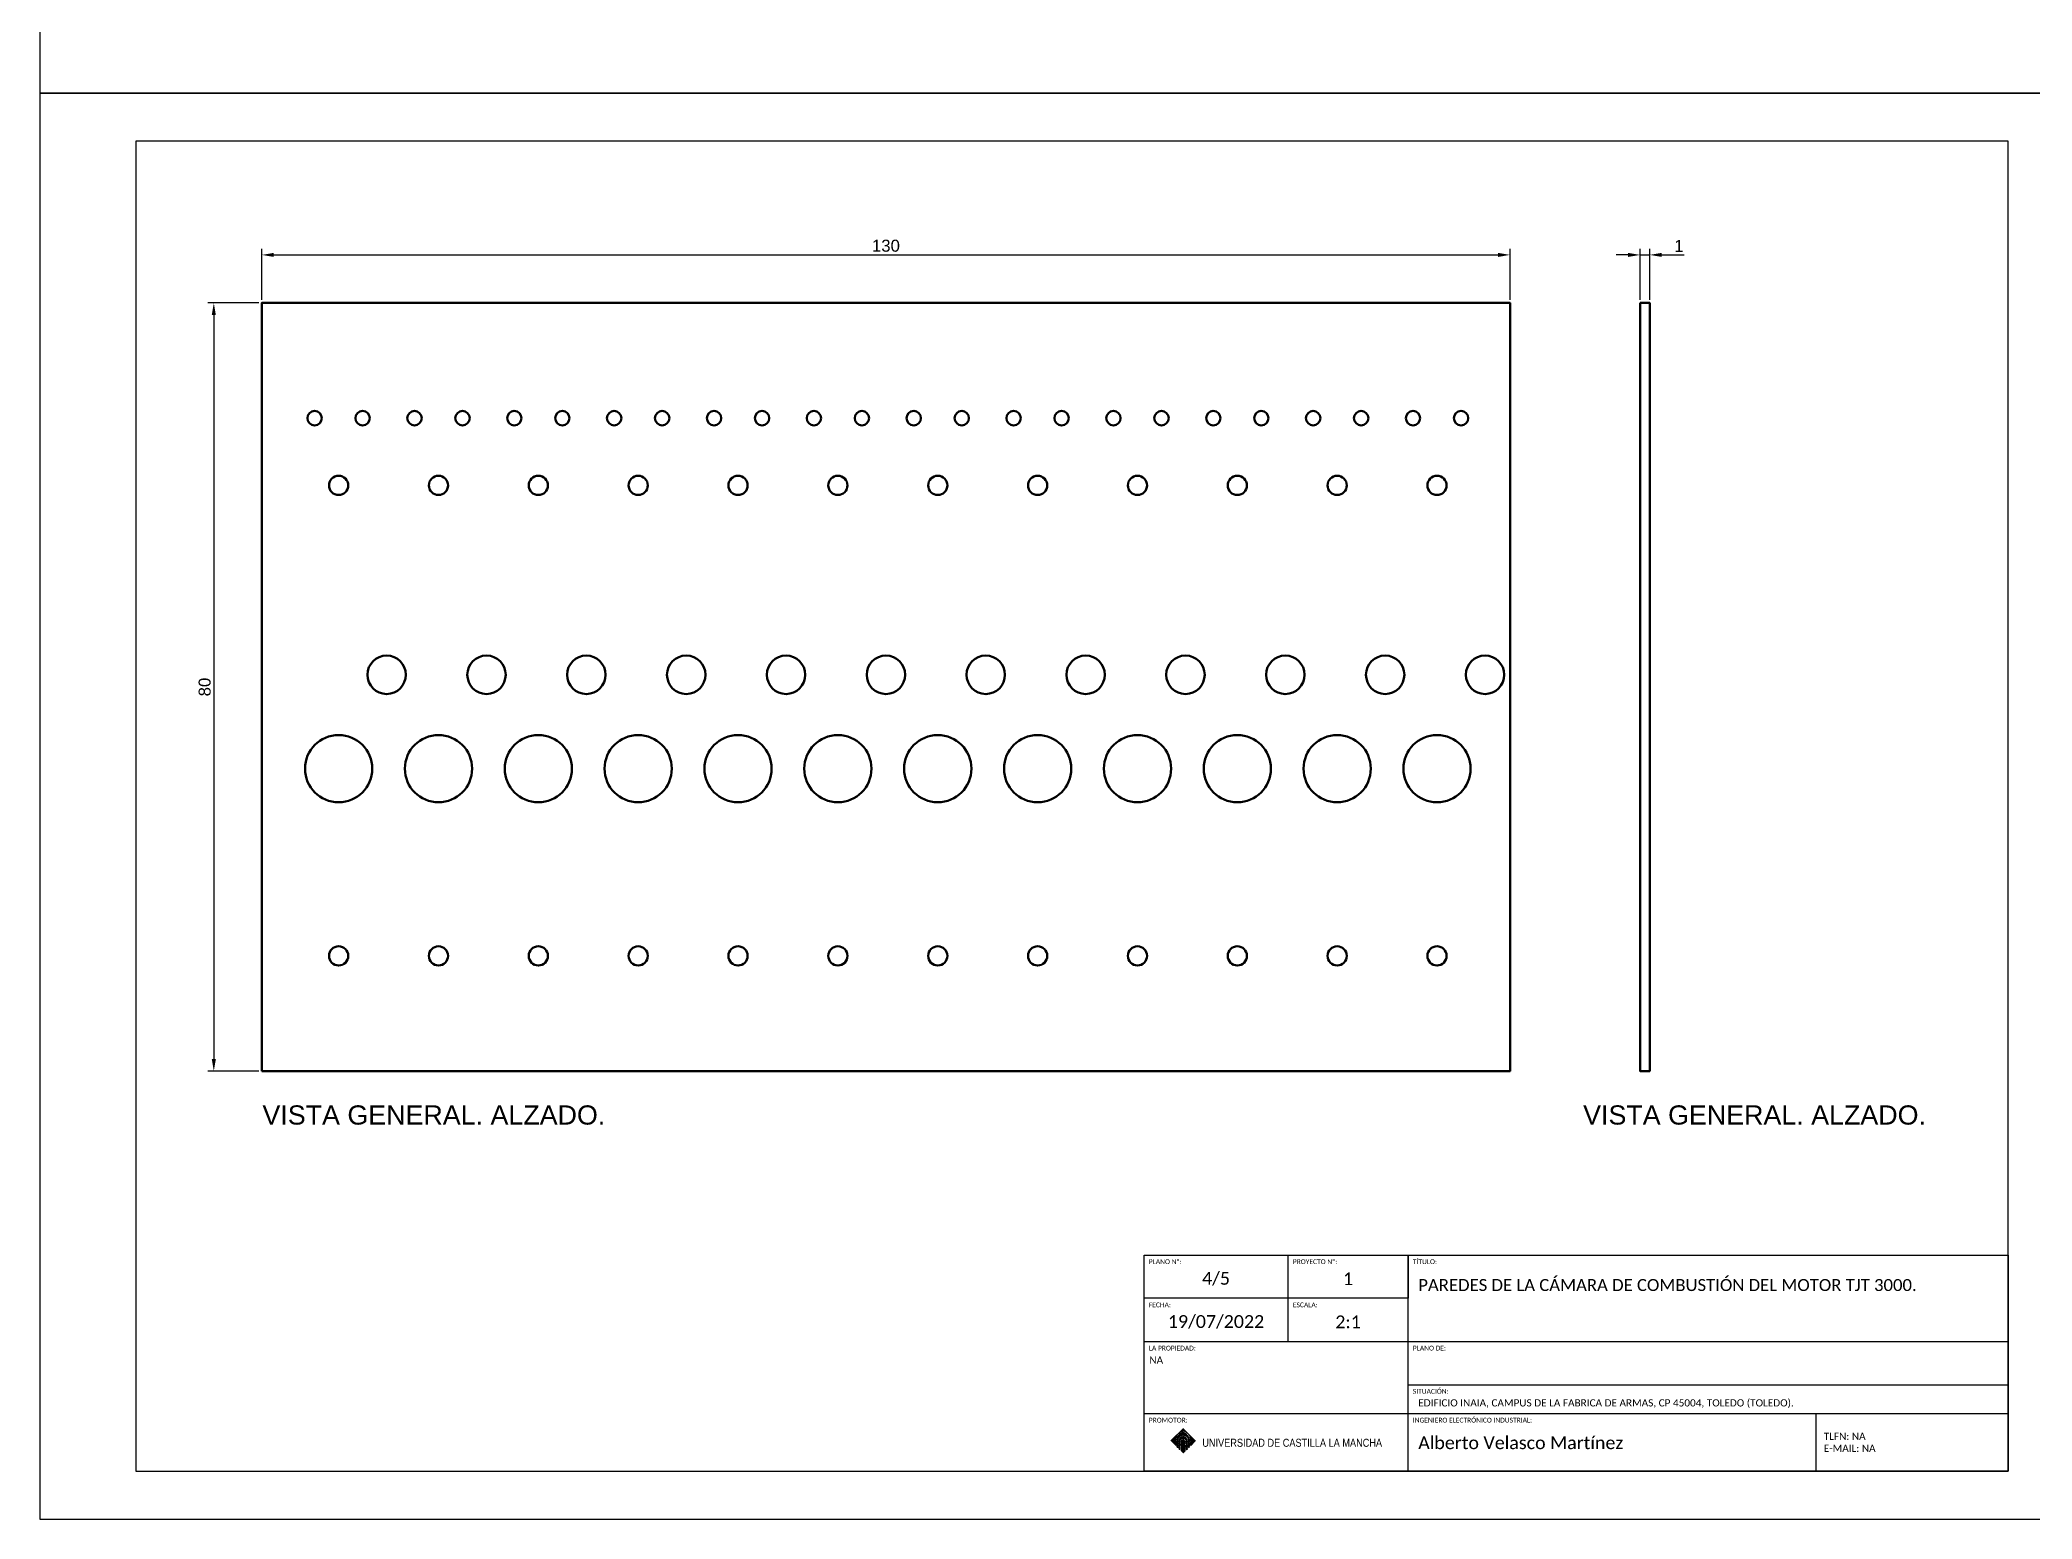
# Model space of a CAD drawing. Header units: millimetres. Extents: x -1265 to -28, y 5 to 1057.
# Drawn here: x -1264.6 to -1057.1, y 5 to 159 of the extents above; entities that cross this region are included whole.
import ezdxf

# ---------------------------------------------------------------- set-up
doc = ezdxf.new("R2010")
doc.units = ezdxf.units.MM
doc.layers.get('0').update_dxf_attribs({"lineweight": 60})
doc.layers.add('00_Leyenda', color=250, linetype='Continuous', lineweight=15)
doc.layers.add('Cotas', color=8, linetype='Continuous', lineweight=20)
for name, color, linetype in [('Cajetin', 7, 'Continuous'), ('Cajetin1', 7, 'Continuous'), ('Hoja', 7, 'Continuous')]:
    doc.layers.add(name, color=color, linetype=linetype)
doc.layers.add('LOGO CLM', color=7, linetype='Continuous', true_color=0xffffff)
doc.styles.add('estilo3', font='gdt.shx')
doc.styles.get("Standard").update_dxf_attribs({"font": 'arial.ttf'})
doc.dimstyles.new('ISO-25', dxfattribs={"dimscale": 0.5, "dimtxt": 2.5, "dimasz": 2.5, "dimexe": 1.25, "dimexo": 0.625, "dimtad": 1, "dimtxsty": 'Standard', "dimcen": 2.5, "dimadec": 0, "dimazin": 0, "dimtfac": 1, "dimtmove": 0, "dimatfit": 3, "dimfxl": 1, "dimarcsym": 0})

# ---------------------------------------------------------------- blocks, each defined once
blk = doc.blocks.new('*U70')
for centre, radius in [((-2.5, 28.125), 0.75), ((2.5, 28.125), 0.75), ((0, 21.125), 1), ((0, -8.375), 3.5), ((0, -27.875), 1)]:
    blk.add_circle(centre, radius)
blk = doc.blocks.new('*U71')
at = {"color": 0, "linetype": 'ByBlock', "lineweight": -2, "transparency": 16777216}
for p in [(0, 0), (10.4, 0), (20.8, 0), (31.2, 0), (41.6, 0), (52, 0), (62.4, 0), (72.8, 0), (83.2, 0), (93.6, 0), (104, 0), (114.4, 0)]:
    blk.add_blockref('*U70', p, dxfattribs=at)
blk = doc.blocks.new('*U72')
blk.add_circle((0, 0), 2)
blk = doc.blocks.new('*U73')
at = {"color": 0, "linetype": 'ByBlock', "lineweight": -2, "transparency": 16777216}
for p in [(0, 0), (10.4, 0), (20.8, 0), (31.2, 0), (41.6, 0), (52, 0), (62.4, 0), (72.8, 0), (83.2, 0), (93.6, 0), (104, 0), (114.4, 0)]:
    blk.add_blockref('*U72', p, dxfattribs=at)
blk = doc.blocks.new('*D75')
at = {"layer": 'Cotas', "color": 0, "lineweight": -2, "transparency": 16777216}
for p, q in [((-1241.5, 131.93), (-1241.5, 137.25)), ((-1111.5, 131.93), (-1111.5, 137.25)), ((-1240.25, 136.62), (-1112.75, 136.62))]:
    blk.add_line(p, q, dxfattribs=at)
at = {"layer": 'Cotas', "color": 0, "transparency": 16777216}
for points in [[(-1240.25, 136.83), (-1240.25, 136.41), (-1241.5, 136.62)], [(-1112.75, 136.83), (-1112.75, 136.41), (-1111.5, 136.62)]]:
    blk.add_solid(points, dxfattribs=at)
at = {"layer": 'Defpoints', "color": 0, "transparency": 16777216}
for p in [(-1111.5, 136.62), (-1241.5, 131.62), (-1111.5, 131.62)]:
    blk.add_point(p, dxfattribs=at)
at = {"layer": 'Cotas', "color": 0, "transparency": 16777216, "insert": (-1176.5, 137.57), "char_height": 1.25, "attachment_point": 5}
blk.add_mtext('130', dxfattribs=at)
blk = doc.blocks.new('*D76')
at = {"layer": 'Cotas', "color": 0, "lineweight": -2, "transparency": 16777216}
for p, q in [((-1241.81, 131.62), (-1247.13, 131.62)), ((-1246.5, 130.37), (-1246.5, 52.87)), ((-1241.81, 51.62), (-1247.13, 51.62))]:
    blk.add_line(p, q, dxfattribs=at)
at = {"layer": 'Cotas', "color": 0, "transparency": 16777216}
for points in [[(-1246.71, 130.37), (-1246.29, 130.37), (-1246.5, 131.62)], [(-1246.71, 52.87), (-1246.29, 52.87), (-1246.5, 51.62)]]:
    blk.add_solid(points, dxfattribs=at)
at = {"layer": 'Defpoints', "color": 0, "transparency": 16777216}
for p in [(-1241.5, 131.62), (-1246.5, 51.62), (-1241.5, 51.62)]:
    blk.add_point(p, dxfattribs=at)
at = {"layer": 'Cotas', "color": 0, "transparency": 16777216, "insert": (-1247.45, 91.62), "char_height": 1.25, "attachment_point": 5, "rotation": 90}
blk.add_mtext('80', dxfattribs=at)
blk = doc.blocks.new('*D77')
at = {"layer": 'Cotas', "color": 0, "lineweight": -2, "transparency": 16777216}
for p, q in [((-1097.95, 131.93), (-1097.95, 137.25)), ((-1096.95, 131.93), (-1096.95, 137.25)), ((-1099.2, 136.62), (-1100.45, 136.62)), ((-1097.95, 136.62), (-1096.95, 136.62)), ((-1095.7, 136.62), (-1093.37, 136.62))]:
    blk.add_line(p, q, dxfattribs=at)
at = {"layer": 'Cotas', "color": 0, "transparency": 16777216}
for points in [[(-1099.2, 136.83), (-1099.2, 136.41), (-1097.95, 136.62)], [(-1095.7, 136.83), (-1095.7, 136.41), (-1096.95, 136.62)]]:
    blk.add_solid(points, dxfattribs=at)
at = {"layer": 'Defpoints', "color": 0, "transparency": 16777216}
for p in [(-1096.95, 136.62), (-1097.95, 131.62), (-1096.95, 131.62)]:
    blk.add_point(p, dxfattribs=at)
at = {"layer": 'Cotas', "color": 0, "transparency": 16777216, "insert": (-1093.91, 137.56), "char_height": 1.25, "attachment_point": 5}
blk.add_mtext('1', dxfattribs=at)

msp = doc.modelspace()

# ---------------------------------------------------------------- linework, layer by layer
for points in [[(-1241.502, 51.62), (-1111.502, 51.62), (-1111.502, 131.62), (-1241.502, 131.62)], [(-1097.952, 131.62), (-1096.952, 131.62), (-1096.952, 51.62), (-1097.952, 51.62)]]:
    msp.add_lwpolyline(points, close=True)
at = {"layer": 'Cajetin'}
msp.add_line((-1122.12, 27.969), (-1122.12, 32.469), dxfattribs=at)
at = {"layer": 'Cajetin1'}
for p, q in [((-1134.62, 23.469), (-1134.62, 32.469)), ((-1122.12, 27.969), (-1149.62, 27.969)), ((-1149.62, 23.469), (-1059.62, 23.469)), ((-1122.12, 18.969), (-1059.62, 18.969)), ((-1079.62, 9.969), (-1079.62, 15.969))]:
    msp.add_line(p, q, dxfattribs=at)
for points in [[(-1254.62, 9.969), (-1059.62, 9.969), (-1059.62, 148.469), (-1254.62, 148.469)], [(-1059.62, 32.469), (-1059.62, 23.469), (-1059.62, 9.969), (-1149.62, 9.969), (-1149.62, 32.469)]]:
    msp.add_lwpolyline(points, close=True, dxfattribs=at)
for points in [[(-1122.12, 32.469), (-1122.12, 27.969), (-1149.62, 27.969)], [(-1149.62, 15.969), (-1122.12, 15.969), (-1122.12, 27.969)], [(-1122.12, 9.969), (-1122.12, 15.969), (-1059.62, 15.969)]]:
    msp.add_lwpolyline(points, dxfattribs=at)
at = {"layer": 'Hoja'}
for points in [[(-1264.62, 153.469), (-844.62, 153.469), (-844.62, 450.469), (-1264.62, 450.469)], [(-1264.62, 4.969), (-1054.62, 4.969), (-1054.62, 153.469), (-1264.62, 153.469)]]:
    msp.add_lwpolyline(points, close=True, dxfattribs=at)
at = {"layer": 'LOGO CLM', "color": 234, "true_color": 0x971c47}
for p, q in [((-1146.812, 13.126), (-1145.524, 14.414)), ((-1146.794, 13.107), (-1146.05, 13.851)), ((-1146.775, 13.088), (-1146.169, 13.694)), ((-1146.756, 13.069), (-1146.214, 13.611)), ((-1146.737, 13.05), (-1146.243, 13.544)), ((-1146.718, 13.031), (-1146.264, 13.485)), ((-1146.699, 13.012), (-1146.279, 13.432)), ((-1146.68, 12.993), (-1146.291, 13.383)), ((-1146.661, 12.975), (-1146.299, 13.337)), ((-1146.642, 12.956), (-1146.305, 13.293)), ((-1146.623, 12.937), (-1146.308, 13.252)), ((-1146.604, 12.918), (-1146.31, 13.212)), ((-1146.585, 12.899), (-1146.31, 13.174)), ((-1146.566, 12.88), (-1146.31, 13.136)), ((-1146.547, 12.861), (-1146.31, 13.098)), ((-1146.528, 12.842), (-1146.31, 13.06)), ((-1146.509, 12.823), (-1146.31, 13.022)), ((-1146.49, 12.804), (-1146.31, 12.984)), ((-1146.471, 12.785), (-1146.31, 12.947)), ((-1146.452, 12.766), (-1146.31, 12.909)), ((-1146.434, 12.747), (-1146.31, 12.871)), ((-1146.415, 12.728), (-1146.31, 12.833)), ((-1146.396, 12.709), (-1146.31, 12.795)), ((-1146.377, 12.69), (-1146.31, 12.757)), ((-1146.358, 12.671), (-1146.31, 12.719)), ((-1146.339, 12.652), (-1146.31, 12.681)), ((-1146.32, 12.634), (-1146.31, 12.643)), ((-1146.192, 13.216), (-1146.039, 13.369)), ((-1146.192, 13.178), (-1146.061, 13.309)), ((-1146.192, 13.14), (-1146.074, 13.258)), ((-1146.192, 13.102), (-1146.082, 13.213)), ((-1146.192, 13.064), (-1146.085, 13.171)), ((-1146.192, 13.027), (-1146.085, 13.133)), ((-1146.192, 12.989), (-1146.085, 13.095)), ((-1146.192, 12.951), (-1146.085, 13.057)), ((-1146.192, 12.913), (-1146.085, 13.019)), ((-1146.192, 12.875), (-1146.085, 12.982)), ((-1146.192, 12.837), (-1146.085, 12.944)), ((-1146.192, 12.799), (-1146.085, 12.906)), ((-1146.192, 12.761), (-1146.085, 12.868)), ((-1146.192, 12.723), (-1146.085, 12.83)), ((-1146.192, 12.686), (-1146.085, 12.792)), ((-1146.192, 12.648), (-1146.085, 12.754)), ((-1146.192, 12.61), (-1146.085, 12.716)), ((-1146.192, 12.572), (-1146.085, 12.678)), ((-1146.192, 12.534), (-1146.085, 12.641)), ((-1146.19, 13.256), (-1145.992, 13.454)), ((-1146.187, 12.501), (-1146.085, 12.603)), ((-1146.185, 13.299), (-1145.477, 14.007)), ((-1146.178, 13.343), (-1145.506, 14.016)), ((-1146.168, 13.391), (-1145.535, 14.024)), ((-1146.168, 12.482), (-1146.085, 12.565)), ((-1146.154, 13.443), (-1145.584, 14.013)), ((-1146.149, 12.463), (-1146.085, 12.527)), ((-1146.134, 13.501), (-1145.642, 13.993)), ((-1146.13, 12.444), (-1146.085, 12.489)), ((-1146.111, 12.425), (-1146.085, 12.451)), ((-1146.105, 13.569), (-1145.71, 13.964)), ((-1146.056, 13.655), (-1145.796, 13.915)), ((-1146.002, 13.898), (-1145.505, 14.395)), ((-1145.978, 13.165), (-1145.556, 13.586)), ((-1145.978, 13.127), (-1145.519, 13.586)), ((-1145.978, 13.089), (-1145.484, 13.583)), ((-1145.978, 13.051), (-1145.809, 13.22)), ((-1145.978, 13.013), (-1145.855, 13.136)), ((-1145.978, 12.975), (-1145.87, 13.084)), ((-1145.978, 12.937), (-1145.875, 13.04)), ((-1145.978, 12.899), (-1145.875, 13.003)), ((-1145.978, 12.861), (-1145.871, 12.968)), ((-1145.978, 12.823), (-1145.865, 12.937)), ((-1145.978, 12.786), (-1145.856, 12.908)), ((-1145.978, 12.748), (-1145.845, 12.882)), ((-1145.978, 12.71), (-1145.832, 12.857)), ((-1145.978, 12.672), (-1145.817, 12.833)), ((-1145.978, 12.634), (-1145.801, 12.812)), ((-1145.978, 12.596), (-1145.871, 12.704)), ((-1145.978, 12.558), (-1145.876, 12.661)), ((-1145.978, 12.52), (-1145.876, 12.623)), ((-1145.978, 12.482), (-1145.876, 12.585)), ((-1145.978, 12.445), (-1145.876, 12.547)), ((-1145.978, 12.407), (-1145.876, 12.509)), ((-1145.978, 12.369), (-1145.876, 12.472)), ((-1145.975, 13.206), (-1145.598, 13.583)), ((-1145.966, 13.253), (-1145.644, 13.574)), ((-1145.948, 13.308), (-1145.7, 13.557)), ((-1145.908, 13.386), (-1145.778, 13.517)), ((-1145.846, 14.017), (-1145.486, 14.377)), ((-1145.846, 13.6), (-1145.449, 13.997)), ((-1145.769, 12.656), (-1145.334, 13.091)), ((-1145.768, 13.036), (-1145.56, 13.244)), ((-1145.768, 12.619), (-1145.326, 13.061)), ((-1145.768, 12.581), (-1145.323, 13.027)), ((-1145.768, 12.543), (-1145.325, 12.986)), ((-1145.768, 12.505), (-1145.341, 12.933)), ((-1145.768, 12.467), (-1145.39, 12.846)), ((-1145.768, 12.429), (-1145.39, 12.808)), ((-1145.768, 12.392), (-1145.39, 12.77)), ((-1145.768, 12.354), (-1145.39, 12.732)), ((-1145.768, 12.316), (-1145.362, 12.722)), ((-1145.768, 12.278), (-1145.34, 12.707)), ((-1145.768, 12.24), (-1145.326, 12.683)), ((-1145.768, 12.202), (-1145.323, 12.648)), ((-1145.768, 12.164), (-1145.323, 12.61)), ((-1145.768, 12.126), (-1145.323, 12.572)), ((-1145.768, 12.088), (-1145.323, 12.534)), ((-1145.767, 12.999), (-1145.523, 13.243)), ((-1145.763, 14.062), (-1145.467, 14.358)), ((-1145.762, 12.967), (-1145.491, 13.237)), ((-1145.761, 13.647), (-1145.422, 13.987)), ((-1145.76, 13.082), (-1145.606, 13.236)), ((-1145.753, 12.066), (-1145.323, 12.496)), ((-1145.752, 12.938), (-1145.462, 13.228)), ((-1145.744, 13.285), (-1145.451, 13.578)), ((-1145.74, 12.913), (-1145.437, 13.216)), ((-1145.734, 12.047), (-1145.323, 12.458)), ((-1145.725, 12.889), (-1145.414, 13.201)), ((-1145.72, 13.159), (-1145.684, 13.196)), ((-1145.708, 12.869), (-1145.393, 13.184)), ((-1145.701, 12.838), (-1145.375, 13.164)), ((-1145.701, 12.8), (-1145.358, 13.143)), ((-1145.701, 12.762), (-1145.345, 13.118)), ((-1145.7, 13.67), (-1145.395, 13.975)), ((-1145.695, 14.092), (-1145.448, 14.339)), ((-1145.661, 13.331), (-1145.421, 13.57)), ((-1145.649, 13.683), (-1145.369, 13.963)), ((-1145.637, 14.112), (-1145.429, 14.32)), ((-1145.608, 13.345), (-1145.392, 13.561)), ((-1145.604, 13.69), (-1145.344, 13.95)), ((-1145.583, 14.128), (-1145.41, 14.301)), ((-1145.565, 13.351), (-1145.365, 13.55)), ((-1145.563, 13.693), (-1145.32, 13.937)), ((-1145.536, 14.137), (-1145.391, 14.282)), ((-1145.527, 13.351), (-1145.339, 13.538)), ((-1145.525, 13.694), (-1145.296, 13.922)), ((-1145.506, 14.13), (-1145.373, 14.263)), ((-1145.493, 13.347), (-1145.315, 13.525)), ((-1145.489, 13.692), (-1145.273, 13.908)), ((-1145.476, 14.121), (-1145.354, 14.244)), ((-1145.461, 13.34), (-1145.292, 13.51)), ((-1145.455, 13.687), (-1145.251, 13.892)), ((-1145.447, 14.112), (-1145.335, 14.225)), ((-1145.432, 13.331), (-1145.27, 13.494)), ((-1145.424, 13.681), (-1145.229, 13.876)), ((-1145.419, 14.103), (-1145.316, 14.206)), ((-1145.406, 13.32), (-1145.249, 13.477)), ((-1145.393, 13.674), (-1145.207, 13.86)), ((-1145.392, 14.092), (-1145.297, 14.187)), ((-1145.381, 13.307), (-1145.23, 13.458)), ((-1145.365, 14.081), (-1145.278, 14.168)), ((-1145.364, 13.665), (-1145.187, 13.842)), ((-1145.358, 13.293), (-1145.211, 13.439)), ((-1145.339, 14.069), (-1145.259, 14.149)), ((-1145.337, 13.655), (-1145.167, 13.825)), ((-1145.336, 13.276), (-1145.194, 13.418)), ((-1145.316, 13.258), (-1145.178, 13.396)), ((-1145.313, 14.057), (-1145.24, 14.13)), ((-1145.31, 13.643), (-1145.147, 13.806)), ((-1145.297, 13.239), (-1145.164, 13.373)), ((-1145.288, 14.044), (-1145.221, 14.111)), ((-1145.285, 13.631), (-1145.128, 13.787)), ((-1145.282, 12.8), (-1145.102, 12.98)), ((-1145.281, 13.218), (-1145.15, 13.349)), ((-1145.265, 13.196), (-1145.138, 13.323)), ((-1145.264, 14.03), (-1145.202, 14.092)), ((-1145.262, 12.782), (-1145.102, 12.942)), ((-1145.261, 13.617), (-1145.11, 13.767)), ((-1145.255, 12.865), (-1145.102, 13.018)), ((-1145.252, 13.171), (-1145.127, 13.296)), ((-1145.245, 12.761), (-1145.102, 12.904)), ((-1145.24, 14.016), (-1145.183, 14.073)), ((-1145.24, 13.145), (-1145.118, 13.267)), ((-1145.237, 13.602), (-1145.092, 13.747)), ((-1145.231, 12.737), (-1145.102, 12.867)), ((-1145.23, 13.117), (-1145.111, 13.237)), ((-1145.229, 12.929), (-1145.102, 13.056)), ((-1145.222, 13.087), (-1145.105, 13.204)), ((-1145.221, 12.71), (-1145.102, 12.829)), ((-1145.218, 12.977), (-1145.102, 13.094)), ((-1145.217, 14.002), (-1145.164, 14.054)), ((-1145.217, 13.054), (-1145.102, 13.169)), ((-1145.215, 13.587), (-1145.075, 13.726)), ((-1145.215, 13.018), (-1145.102, 13.132)), ((-1145.215, 12.677), (-1145.102, 12.791)), ((-1145.215, 12.639), (-1145.102, 12.753)), ((-1145.215, 12.601), (-1145.102, 12.715)), ((-1145.215, 12.563), (-1145.102, 12.677)), ((-1145.215, 12.525), (-1145.102, 12.639)), ((-1145.215, 12.487), (-1145.102, 12.601)), ((-1145.215, 12.45), (-1145.102, 12.563)), ((-1145.215, 12.412), (-1145.102, 12.525)), ((-1145.215, 12.374), (-1145.102, 12.488)), ((-1145.194, 13.986), (-1145.145, 14.036)), ((-1145.194, 13.57), (-1145.059, 13.705)), ((-1145.173, 13.553), (-1145.043, 13.683)), ((-1145.172, 13.97), (-1145.126, 14.017)), ((-1145.154, 13.534), (-1145.028, 13.66)), ((-1145.151, 13.954), (-1145.107, 13.998)), ((-1145.136, 13.515), (-1145.013, 13.637)), ((-1145.13, 13.937), (-1145.088, 13.979)), ((-1145.118, 13.494), (-1144.999, 13.613)), ((-1145.11, 13.92), (-1145.069, 13.96)), ((-1145.101, 13.473), (-1144.986, 13.589)), ((-1145.09, 13.902), (-1145.05, 13.941)), ((-1145.086, 13.451), (-1144.973, 13.563)), ((-1145.071, 13.427), (-1144.961, 13.537)), ((-1145.07, 13.883), (-1145.032, 13.922)), ((-1145.058, 13.403), (-1144.95, 13.511)), ((-1145.051, 13.864), (-1145.013, 13.903)), ((-1145.045, 13.378), (-1144.94, 13.483)), ((-1145.034, 13.351), (-1144.93, 13.455)), ((-1145.033, 13.844), (-1144.994, 13.884)), ((-1145.023, 13.324), (-1144.921, 13.426)), ((-1145.015, 13.824), (-1144.975, 13.865)), ((-1145.014, 13.295), (-1144.913, 13.396)), ((-1145.007, 13.264), (-1144.906, 13.365)), ((-1145.001, 13.232), (-1144.9, 13.333)), ((-1144.998, 13.804), (-1144.956, 13.846)), ((-1144.997, 13.199), (-1144.895, 13.3)), ((-1144.995, 13.163), (-1144.892, 13.266)), ((-1144.994, 13.125), (-1144.889, 13.231)), ((-1144.994, 13.087), (-1144.888, 13.194)), ((-1144.994, 13.049), (-1144.888, 13.156)), ((-1144.994, 13.012), (-1144.888, 13.118)), ((-1144.994, 12.974), (-1144.888, 13.08)), ((-1144.994, 12.936), (-1144.888, 13.042)), ((-1144.994, 12.898), (-1144.888, 13.004)), ((-1144.994, 12.86), (-1144.888, 12.966)), ((-1144.994, 12.822), (-1144.888, 12.928)), ((-1144.994, 12.784), (-1144.888, 12.89)), ((-1144.994, 12.746), (-1144.888, 12.852)), ((-1144.994, 12.708), (-1144.888, 12.815)), ((-1144.994, 12.671), (-1144.888, 12.777)), ((-1144.994, 12.633), (-1144.888, 12.739)), ((-1144.994, 12.595), (-1144.888, 12.701)), ((-1144.994, 12.557), (-1144.888, 12.663)), ((-1144.994, 12.519), (-1144.888, 12.625)), ((-1144.994, 12.481), (-1144.888, 12.587)), ((-1144.994, 12.443), (-1144.888, 12.549)), ((-1144.994, 12.405), (-1144.888, 12.511)), ((-1144.981, 13.783), (-1144.937, 13.827)), ((-1144.965, 13.761), (-1144.918, 13.808)), ((-1144.95, 13.739), (-1144.899, 13.789)), ((-1144.934, 13.716), (-1144.88, 13.77)), ((-1144.92, 13.692), (-1144.861, 13.751)), ((-1144.906, 13.669), (-1144.842, 13.732)), ((-1144.893, 13.644), (-1144.823, 13.713)), ((-1144.88, 13.619), (-1144.804, 13.694)), ((-1144.868, 13.593), (-1144.785, 13.676)), ((-1144.856, 13.567), (-1144.766, 13.657)), ((-1144.845, 13.54), (-1144.747, 13.638)), ((-1144.835, 13.512), (-1144.728, 13.619)), ((-1144.826, 13.484), (-1144.709, 13.6)), ((-1144.817, 13.454), (-1144.69, 13.581)), ((-1144.809, 13.424), (-1144.672, 13.562)), ((-1144.802, 13.393), (-1144.653, 13.543)), ((-1144.796, 13.362), (-1144.634, 13.524)), ((-1144.791, 13.329), (-1144.615, 13.505)), ((-1144.787, 13.295), (-1144.596, 13.486)), ((-1144.783, 13.26), (-1144.577, 13.467)), ((-1144.782, 13.224), (-1144.558, 13.448)), ((-1144.781, 13.187), (-1144.539, 13.429)), ((-1144.781, 13.149), (-1144.52, 13.41)), ((-1144.781, 13.111), (-1144.501, 13.391)), ((-1144.781, 13.073), (-1144.482, 13.372)), ((-1144.781, 13.035), (-1144.463, 13.353)), ((-1144.781, 12.998), (-1144.444, 13.335)), ((-1144.781, 12.96), (-1144.425, 13.316)), ((-1144.781, 12.922), (-1144.406, 13.297)), ((-1144.781, 12.884), (-1144.387, 13.278)), ((-1144.781, 12.846), (-1144.368, 13.259)), ((-1144.781, 12.808), (-1144.349, 13.24)), ((-1144.781, 12.77), (-1144.331, 13.221)), ((-1144.781, 12.732), (-1144.312, 13.202)), ((-1144.781, 12.694), (-1144.293, 13.183)), ((-1144.781, 12.657), (-1144.274, 13.164)), ((-1144.781, 12.619), (-1144.255, 13.145)), ((-1146.093, 12.406), (-1146.085, 12.413)), ((-1145.978, 12.331), (-1145.876, 12.434)), ((-1145.978, 12.293), (-1145.876, 12.396)), ((-1145.96, 12.274), (-1145.876, 12.358)), ((-1145.941, 12.255), (-1145.876, 12.32)), ((-1145.922, 12.236), (-1145.876, 12.282)), ((-1145.903, 12.217), (-1145.876, 12.244)), ((-1145.884, 12.198), (-1145.876, 12.206)), ((-1145.715, 12.028), (-1145.323, 12.42)), ((-1145.696, 12.009), (-1145.323, 12.383)), ((-1145.677, 11.99), (-1145.323, 12.345)), ((-1145.658, 11.972), (-1145.323, 12.307)), ((-1145.639, 11.953), (-1145.323, 12.269)), ((-1145.62, 11.934), (-1145.323, 12.231)), ((-1145.601, 11.915), (-1145.323, 12.193)), ((-1145.582, 11.896), (-1145.323, 12.155)), ((-1145.563, 11.877), (-1145.323, 12.117)), ((-1145.544, 11.858), (-1145.323, 12.079)), ((-1145.215, 12.336), (-1145.102, 12.45)), ((-1145.215, 12.298), (-1145.102, 12.412)), ((-1145.215, 12.26), (-1145.102, 12.374)), ((-1145.215, 12.222), (-1145.102, 12.336)), ((-1145.194, 12.205), (-1145.102, 12.298))]:
    msp.add_line(p, q, dxfattribs=at)

# ---------------------------------------------------------------- block references
for name, p in [('*U71', (-1233.502, 91.495)), ('*U73', (-1228.502, 92.895))]:
    msp.add_blockref(name, p)

# ---------------------------------------------------------------- texts
at = {"char_height": 2, "attachment_point": 1}
for insert in [(-1241.436, 48.056), (-1103.886, 48.056)]:
    msp.add_mtext_dynamic_manual_height_columns('VISTA GENERAL. ALZADO.', width=304.85859, gutter_width=12.5, heights=[0], dxfattribs=dict(at, insert=insert))
at = {"layer": '00_Leyenda', "linetype": 'ByBlock', "lineweight": 0}
for s, width, heights, insert, char_height, attachment_point in [('\\pxi1,ql;{\\fCalibri Light|b0|i0|c0|p34;PLANO Nº:}', 42.18868, [5.076], (-1149.62, 32.029), 0.5, 1), ('\\pxi1,ql;{\\fCalibri Light|b0|i0|c0|p34;PROYECTO Nº:}', 42.18868, [5.076], (-1134.62, 32.029), 0.5, 1), ('\\pxi1,ql;{\\fCalibri Light|b0|i0|c0|p34;TÍTULO:}', 42.18868, [5.076], (-1122.12, 32.029), 0.5, 1), ('{\\fCalibri Light|b0|i0|c0|p34;4/5}', 15, [2.547], (-1142.12, 30.002), 1.33333, 5), ('\\pxqc;{\\fCalibri Light|b0|i0|c0|p34;1}', 12.5, [2.547], (-1134.62, 30.67), 1.33333, 1), ('{\\fCalibri Light|b0|i0|c0|p34;PAREDES DE LA CÁMARA DE COMBUSTIÓN DEL MOTOR TJT 3000.}', 62.5, [6.504], (-1121.059, 29.973), 1.25, 1), ('\\pxi1,ql;{\\fCalibri Light|b0|i0|c0|p34;FECHA:}', 42.18868, [5.076], (-1149.62, 27.529), 0.5, 1), ('\\pxi1,ql;{\\fCalibri Light|b0|i0|c0|p34;ESCALA:}', 42.18868, [5.076], (-1134.62, 27.529), 0.5, 1), ('{\\fCalibri Light|b0|i0|c0|p34;19/07/2022}', 15, [2.547], (-1142.12, 25.502), 1.33333, 5), ('\\pxqc;{\\fCalibri Light|b0|i0|c0|p34;2:1}', 12.5, [2.547], (-1134.62, 26.178), 1.33333, 1), ('\\pxi1,ql;{\\fCalibri Light|b0|i0|c0|p34;LA PROPIEDAD:}', 42.18868, [5.076], (-1149.62, 23.029), 0.5, 1), ('\\pxi1,ql;{\\fCalibri Light|b0|i0|c0|p34;PLANO DE:}', 42.18868, [5.076], (-1122.12, 23.029), 0.5, 1), ('{\\fCalibri Light|b0|i0|c0|p34;NA}', 26.59706, [6.086], (-1149.061, 21.911), 0.75, 1), ('\\pxi1,ql;{\\fCalibri Light|b0|i0|c0|p34;SITUACIÓN:}', 42.18868, [5.076], (-1122.12, 18.529), 0.5, 1), ('{\\fCalibri Light|b0|i0|c0|p34;EDIFICIO INAIA, CAMPUS DE LA FABRICA DE ARMAS, CP 45004, TOLEDO (TOLEDO).}', 62.5, [6.504], (-1121.059, 17.454), 0.75, 1), ('\\pxi1,ql;{\\fCalibri Light|b0|i0|c0|p34;PROMOTOR:}', 42.18868, [5.076], (-1149.62, 15.529), 0.5, 1), ('\\pxi1,ql;{\\fCalibri Light|b0|i0|c0|p34;INGENIERO ELECTRÓNICO INDUSTRIAL:}', 42.18868, [5.076], (-1122.12, 15.529), 0.5, 1), ('{\\fCalibri Light|b0|i0|c0|p34;Alberto Velasco Martínez}', 42.5, [5.699], (-1121.059, 12.918), 1.33333, 4), ('\\pxql;{\\fCalibri Light|b0|i0|c0|p34;   TLFN: NA\\P   E-MAIL: NA}', 20, [6], (-1079.62, 12.969), 0.75, 4)]:
    msp.add_mtext_dynamic_manual_height_columns(s, width=width, gutter_width=6.667, heights=heights, dxfattribs=dict(at, insert=insert, char_height=char_height, attachment_point=attachment_point))
at = {"layer": 'LOGO CLM', "color": 234, "true_color": 0x971c47, "insert": (-1143.549, 13.34), "char_height": 0.83333, "width": 20.69494, "attachment_point": 1, "style": 'estilo3'}
msp.add_mtext('{\\fArial Narrow|b0|i0|c0|p34;UNIVERSIDAD DE CASTILLA LA MANCHA}', dxfattribs=at)

# ---------------------------------------------------------------- dimensions: what is measured, and where the dimension line sits
at = {"layer": 'Cotas'}
dim = msp.add_linear_dim(base=(-1111.502, 136.62), p1=(-1241.502, 131.62), p2=(-1111.502, 131.62), dimstyle='ISO-25', dxfattribs=at)
dim.commit()
dim.dimension.update_dxf_attribs({"geometry": '*D75', "text_midpoint": (-1176.502, 137.571)})
dim = msp.add_linear_dim(base=(-1096.952, 136.62), p1=(-1097.952, 131.62), p2=(-1096.952, 131.62), dimstyle='ISO-25', dxfattribs=at)
dim.commit()
dim.dimension.update_dxf_attribs({"geometry": '*D77', "text_midpoint": (-1093.91, 136.62), "dimtype": 160})
dim = msp.add_linear_dim(base=(-1246.502, 51.62), p1=(-1241.502, 131.62), p2=(-1241.502, 51.62), angle=90, dimstyle='ISO-25', dxfattribs=at)
dim.commit()
dim.dimension.update_dxf_attribs({"geometry": '*D76', "text_midpoint": (-1247.453, 91.62)})

doc.saveas('drawing.dxf')
